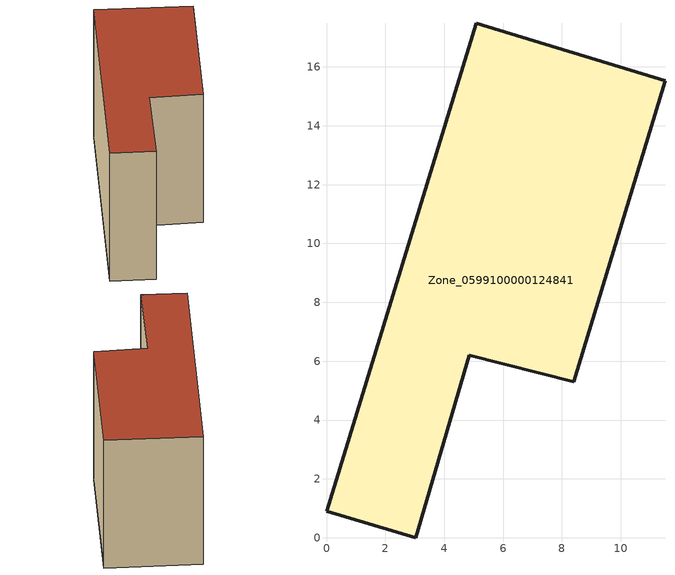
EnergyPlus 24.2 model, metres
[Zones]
Zone_0599100000124841
 floor ground (C_G): 4.84,6.2 3.03,0 0,0.9 5.08,17.48 11.5,15.53 8.39,5.3 z0
 wall outside (C_F): 5.08,17.48 0,0.9 3.03,0 4.84,6.2 8.39,5.3 11.5,15.53 5.08,17.48 z0:10.4
 roof outside (C_R): 8.39,5.3 11.5,15.53 5.08,17.48 0,0.9 3.03,0 4.84,6.2 z10.4
[BUILDING]
Pand.0599100000124841: North Axis=0; Terrain=City; Loads Convergence Tolerance Value=0.04; Temperature Convergence Tolerance Value=0.4; Solar Distribution=FullExterior; Maximum Number of Warmup Days=25; Minimum Number of Warmup Days=1
[Site:Location]
Rotterdam.The.Hague.AP_ZH_NLD Design_Conditions: Latitude=51.96; Longitude=4.45; Time Zone=1; Elevation=-4.5
[SITE:GROUNDTEMPERATURE:BUILDINGSURFACE]
18, 18, 18, 18, 18, 18, 18, 18, 18, 18, 18, 18
[MATERIAL] Thermal Absorptance=0.9; Solar Absorptance=0.7; Visible Absorptance=0.7
Name | Roughness | Thickness | Conductivity | Density | Specific Heat
G.TC.1946 | MediumSmooth | 0.15 | 1 | 540 | 1210
F.TC.1946 | Rough | 0.3 | 0.857143 | 1920 | 840
R.TC.1946 | MediumRough | 0.2 | 0.909091 | 1500 | 1000
[CONSTRUCTION]
C_G: G.TC.1946
C_F: F.TC.1946
C_R: R.TC.1946
[ZONE]
Zone_0599100000124841: Type=1; Multiplier=1; Ceiling Height=Autocalculate; Volume=Autocalculate; Floor Area=autocalculate; Part of Total Floor Area=Yes
[ZONEINFILTRATION:DESIGNFLOWRATE]
Infil_Zone_0599100000124841: Zone or ZoneList or Space or SpaceList=Zone_0599100000124841; Schedule=AlwaysOn; Design Flow Rate Calculation Method=Flow/Area; Flow Rate per Floor Area=0.003; Constant Term Coefficient=1; Temperature Term Coefficient=0; Velocity Term Coefficient=0; Velocity Squared Term Coefficient=0
[HVACTEMPLATE:ZONE:IDEALLOADSAIRSYSTEM]
Zone_0599100000124841: Maximum Heating Supply Air Temperature=50; Minimum Cooling Supply Air Temperature=13; Maximum Heating Supply Air Humidity Ratio=0.0156; Minimum Cooling Supply Air Humidity Ratio=0.0077; Heating Limit=NoLimit; Cooling Limit=NoLimit; Dehumidification Control Type=ConstantSensibleHeatRatio; Cooling Sensible Heat Ratio=0.7; Dehumidification Setpoint=60; Humidification Control Type=None; Humidification Setpoint=30; Outdoor Air Method=None; Outdoor Air Flow Rate per Person=0.00944; Outdoor Air Flow Rate per Zone Floor Area=0; Outdoor Air Flow Rate per Zone=0; Demand Controlled Ventilation Type=None; Outdoor Air Economizer Type=NoEconomizer; Heat Recovery Type=None; Sensible Heat Recovery Effectiveness=0.7; Latent Heat Recovery Effectiveness=0.65
[ZONECONTROL:THERMOSTAT]
ThermostatControl_Zone_0599100000124841: Zone or ZoneList=Zone_0599100000124841; Control Type Schedule=DualSetpointControlType; Control 1=Thermostat_Zone_0599100000124841; Temperature Difference Between Cutout And Setpoint=0
[THERMOSTATSETPOINT:DUALSETPOINT]
Thermostat_Zone_0599100000124841: Heating Setpoint Temperature Schedule=HeatingSetpoint_Zone_0599100000124841; Cooling Setpoint Temperature Schedule=CoolingSetpoint_Zone_0599100000124841
[SCHEDULE:COMPACT]
HeatingSetpoint_Zone_0599100000124841: Through: 12/31, For: AllDays, Until: 24:00, 21
CoolingSetpoint_Zone_0599100000124841: Through: 12/31, For: AllDays, Until: 24:00, 24
DualSetpointControlType: Through: 12/31, For: AllDays, Until: 24:00, 4
AlwaysOn: Through: 12/31, For: AllDays, Until: 24:00, 1
